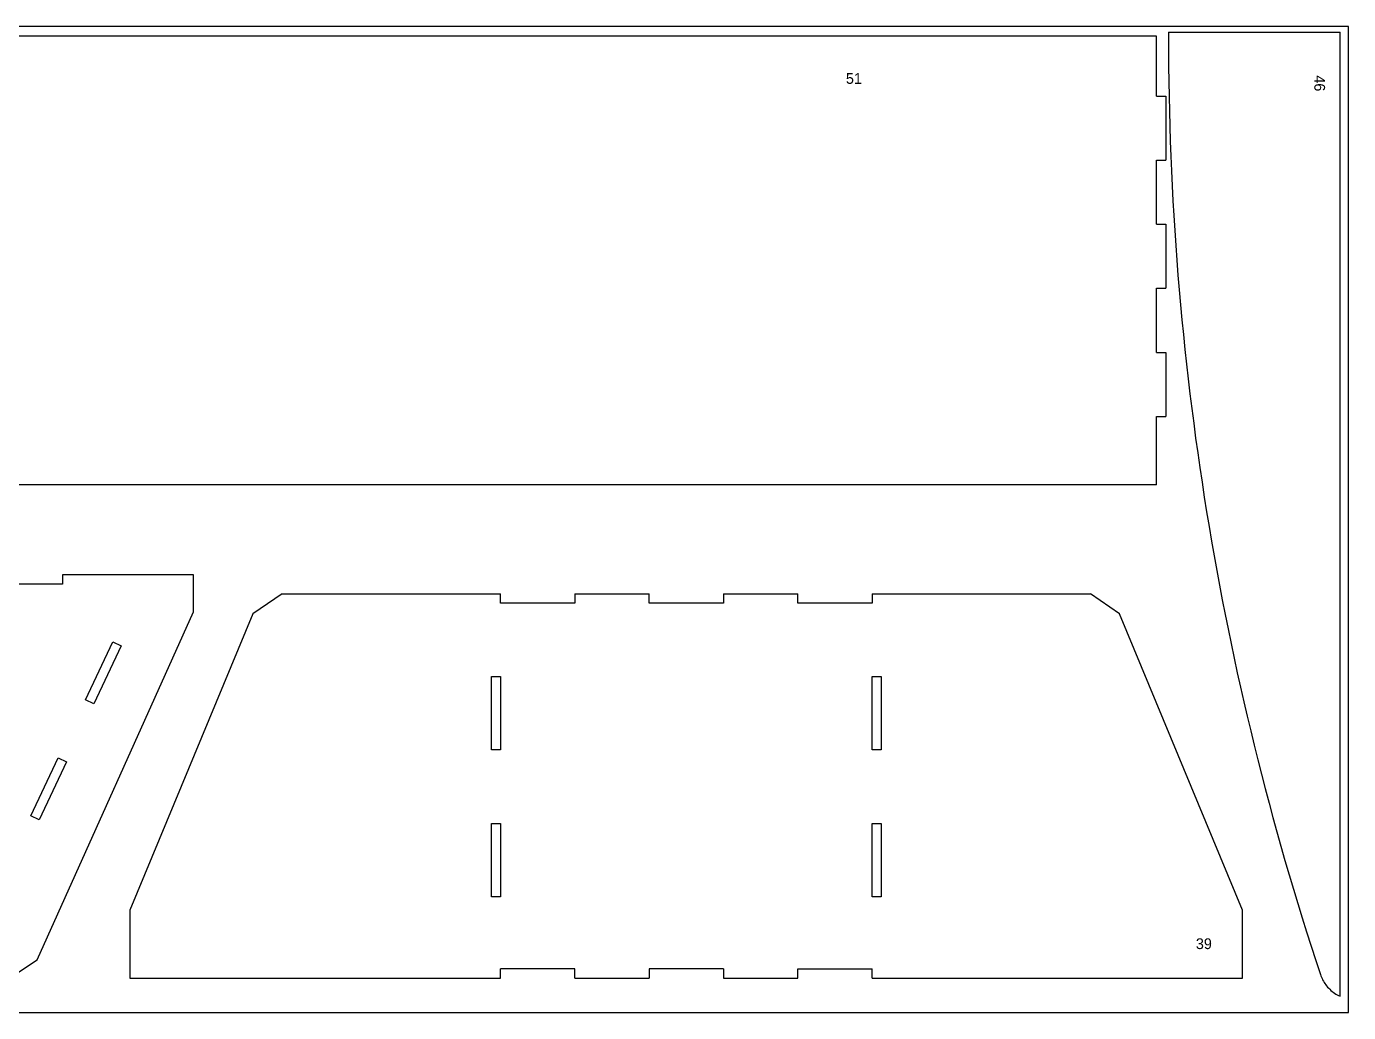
# Model space of a CAD drawing. Header units: inches. Extents: x -955 to -701, y -2104 to -1714.
# Drawn here: x -849.8 to -792.2, y -1949.1 to -1906.1 of the extents above; entities that cross this region are included whole.
import ezdxf

# ---------------------------------------------------------------- set-up
doc = ezdxf.new("R2010")
doc.units = ezdxf.units.IN
doc.header["$LTSCALE"] = 0.1
doc.header["$MEASUREMENT"] = 0
doc.layers.add('cockpit', color=1, linetype='Continuous', lineweight=20)
doc.layers.add('pic', color=1, linetype='Continuous')

msp = doc.modelspace()

# ---------------------------------------------------------------- linework, layer by layer
at = {"color": 7, "linetype": 'Continuous', "lineweight": 25}
for p, q in [((-800.01609, -1906.36873), (-800.01609, -1906.56824)), ((-800.01609, -1906.36873), (-792.53009, -1906.36873)), ((-792.53009, -1948.41405), (-792.53009, -1906.36873)), ((-800.53156, -1906.55023), (-856.93156, -1906.55023)), ((-800.53156, -1909.1567), (-800.53156, -1906.55023)), ((-800.53156, -1909.1567), (-800.13156, -1909.1567)), ((-800.13156, -1909.1567), (-800.13156, -1911.95148)), ((-800.53156, -1914.74627), (-800.53156, -1911.95148)), ((-800.53156, -1911.95148), (-800.13156, -1911.95148)), ((-800.53156, -1914.74627), (-800.13156, -1914.74627)), ((-800.13156, -1914.74627), (-800.13156, -1917.54105)), ((-800.53156, -1920.33584), (-800.53156, -1917.54105)), ((-800.53156, -1917.54105), (-800.13156, -1917.54105)), ((-800.53156, -1920.33584), (-800.13156, -1920.33584)), ((-800.13156, -1920.33584), (-800.13156, -1923.13062)), ((-800.53156, -1926.11373), (-800.53156, -1923.13062)), ((-800.53156, -1923.13062), (-800.13156, -1923.13062)), ((-800.53156, -1926.11373), (-856.93156, -1926.11373)), ((-838.66685, -1930.87084), (-839.9336, -1931.72998)), ((-838.66685, -1930.87084), (-829.1383, -1930.87084)), ((-829.1383, -1931.27084), (-829.1383, -1930.87084)), ((-825.89927, -1931.27084), (-829.1383, -1931.27084)), ((-825.89927, -1930.87084), (-825.89927, -1931.27084)), ((-825.89927, -1930.87084), (-822.65878, -1930.87084)), ((-822.65878, -1931.27084), (-822.65878, -1930.87084)), ((-819.41975, -1931.27084), (-822.65878, -1931.27084)), ((-819.41975, -1930.87084), (-819.41975, -1931.27084)), ((-819.41975, -1930.87084), (-816.17927, -1930.87084)), ((-816.17927, -1931.27084), (-816.17927, -1930.87084)), ((-812.94024, -1931.27084), (-816.17927, -1931.27084)), ((-812.94024, -1930.87084), (-812.94024, -1931.27084)), ((-812.94024, -1930.87084), (-803.41168, -1930.87084)), ((-802.14494, -1931.72998), (-803.41168, -1930.87084)), ((-839.9336, -1931.72998), (-845.29827, -1944.65829)), ((-796.78026, -1944.65829), (-802.14494, -1931.72998)), ((-829.53855, -1934.4723), (-829.1383, -1934.4723)), ((-829.53855, -1937.67375), (-829.53855, -1934.4723)), ((-829.1383, -1934.4723), (-829.1383, -1937.67375)), ((-812.94024, -1937.67375), (-812.94024, -1934.4723)), ((-812.94024, -1934.4723), (-812.53999, -1934.4723)), ((-812.53999, -1934.4723), (-812.53999, -1937.67375)), ((-829.1383, -1937.67375), (-829.53855, -1937.67375)), ((-812.53999, -1937.67375), (-812.94024, -1937.67375)), ((-829.53855, -1940.87521), (-829.1383, -1940.87521)), ((-829.53855, -1944.07666), (-829.53855, -1940.87521)), ((-829.1383, -1940.87521), (-829.1383, -1944.07666)), ((-812.94024, -1944.07666), (-812.94024, -1940.87521)), ((-812.94024, -1940.87521), (-812.53999, -1940.87521)), ((-812.53999, -1940.87521), (-812.53999, -1944.07666)), ((-829.1383, -1944.07666), (-829.53855, -1944.07666)), ((-812.53999, -1944.07666), (-812.94024, -1944.07666)), ((-845.29827, -1944.65829), (-845.29827, -1947.62084)), ((-796.78026, -1947.62084), (-796.78026, -1944.65829)), ((-825.89927, -1947.22084), (-829.13927, -1947.22084)), ((-829.13927, -1947.62084), (-829.13927, -1947.22084)), ((-825.89927, -1947.62084), (-825.89927, -1947.22084)), ((-819.41927, -1947.22084), (-822.65927, -1947.22084)), ((-822.65927, -1947.22084), (-822.65927, -1947.62084)), ((-819.41927, -1947.22084), (-819.41927, -1947.62084)), ((-816.17927, -1947.22084), (-812.93927, -1947.22084)), ((-816.17927, -1947.62084), (-816.17927, -1947.22084)), ((-812.93927, -1947.62084), (-812.93927, -1947.22084)), ((-845.29827, -1947.62084), (-829.13927, -1947.62084)), ((-825.89927, -1947.62084), (-822.65927, -1947.62084)), ((-819.41927, -1947.62084), (-816.17927, -1947.62084)), ((-812.93927, -1947.62084), (-796.78026, -1947.62084))]:
    msp.add_line(p, q, dxfattribs=at)
msp.add_lwpolyline([(-851.93909, -1948.53634), (-849.33631, -1946.81748), (-842.52128, -1931.65175), (-842.52128, -1930.03634), (-848.2415, -1930.03634), (-848.2415, -1930.43634), (-852.97712, -1930.43634)], dxfattribs=at)
for points in [[(-846.04241, -1932.96491), (-845.68051, -1933.13529), (-846.87095, -1935.66386), (-847.23285, -1935.49348)], [(-848.42329, -1938.02206), (-848.06139, -1938.19244), (-849.25183, -1940.72101), (-849.61373, -1940.55063)]]:
    msp.add_lwpolyline(points, close=True, dxfattribs=at)
msp.add_arc((-670.53009, -1906.56824), 129.486, 180, 198.4123811, dxfattribs=at)
msp.add_open_spline([(-793.38741, -1947.46693), (-793.33485, -1947.62482), (-793.2562, -1947.77615), (-793.15719, -1947.90989), (-793.05152, -1948.05264), (-792.91973, -1948.17911), (-792.77276, -1948.27882), (-792.69613, -1948.33081), (-792.61462, -1948.37623), (-792.53009, -1948.41405)], degree=3, knots=[0, 0, 0, 0, 0.0126800394, 0.0126800394, 0.0126800394, 0.0262377657, 0.0262377657, 0.0262377657, 0.0332329056, 0.0332329056, 0.0332329056, 0.0332329056], dxfattribs=at)
at = {"layer": 'pic', "color": 1}
msp.add_lwpolyline([(-905.6606, -1949.1234), (-792.1606, -1949.1234), (-792.1606, -1906.1234), (-905.6606, -1906.1234)], close=True, dxfattribs=at)

# ---------------------------------------------------------------- texts
at = {"layer": 'cockpit', "lineweight": 100}
msp.add_text('46', height=0.468379, rotation=270, dxfattribs=at).set_placement((-793.65449, -1908.25598))
msp.add_text('39', height=0.468379, dxfattribs=at).set_placement((-798.81816, -1946.35573))
at = {"layer": 'pic', "lineweight": 100}
msp.add_text('51', height=0.468379, dxfattribs=at).set_placement((-814.07787, -1908.62704))

doc.saveas('drawing.dxf')
